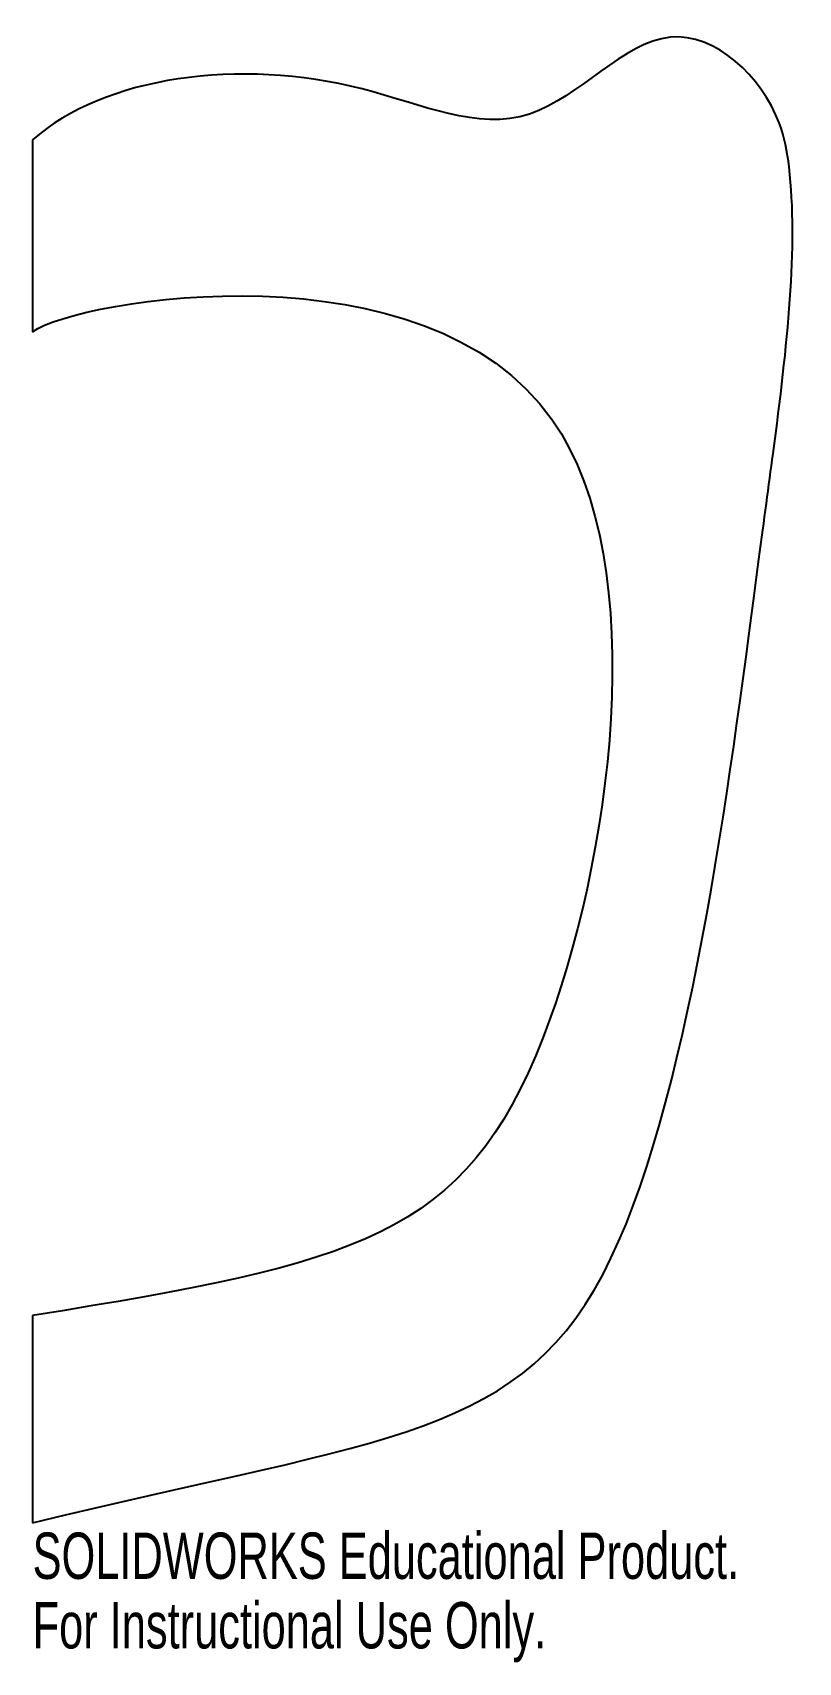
# Model space of a CAD drawing. Header units: inches. Extents: x 2.4 to 5.54, y 0 to 6.69.
import ezdxf

# ---------------------------------------------------------------- set-up
doc = ezdxf.new("R2010")
doc.units = ezdxf.units.IN
doc.header["$MEASUREMENT"] = 0
doc.styles.add('SLDTEXTSTYLE0', font='TXT', dxfattribs={"width": 0.7})

msp = doc.modelspace()

# ---------------------------------------------------------------- linework, layer by layer
at = {"color": 7, "linetype": 'Continuous', "lineweight": 25}
for p, q in [((2.4, 6.2466), (2.4, 5.4594)), ((2.4, 1.4204), (2.4, 0.5696))]:
    msp.add_line(p, q, dxfattribs=at)
for points, knots in [([(2.4, 0.5696), (3.8671, 0.927), (4.9409, 0.8977), (5.3156, 4.0557), (5.4854, 5.2778), (5.5529, 5.8898), (5.4548, 6.4453), (5.01, 6.8742), (4.4455, 6.1774), (3.5196, 6.6229), (2.6936, 6.5066), (2.4, 6.2466)], [0, 0, 0, 0, 0.193835, 0.378299, 0.417788, 0.54923, 0.574557, 0.65462, 0.736097, 0.822208, 1, 1, 1, 1]), ([(2.4, 5.4594), (2.5888, 5.5943), (5.1744, 6.0263), (4.5594, 1.8312), (3.7318, 1.6351), (2.4, 1.4204)], [0, 0, 0, 0, 0.363445, 0.6575, 1, 1, 1, 1])]:
    msp.add_open_spline(points, degree=3, knots=knots, dxfattribs=at)

# ---------------------------------------------------------------- texts
at = {"color": 7, "linetype": 'Continuous', "char_height": 0.1903, "attachment_point": 1, "style": 'SLDTEXTSTYLE0'}
for s, insert in [('SOLIDWORKS Educational Product.', (2.4, 0.5294)), ('For Instructional Use Only.', (2.4, 0.244))]:
    msp.add_mtext(s, dxfattribs=dict(at, insert=insert))

doc.saveas('drawing.dxf')
